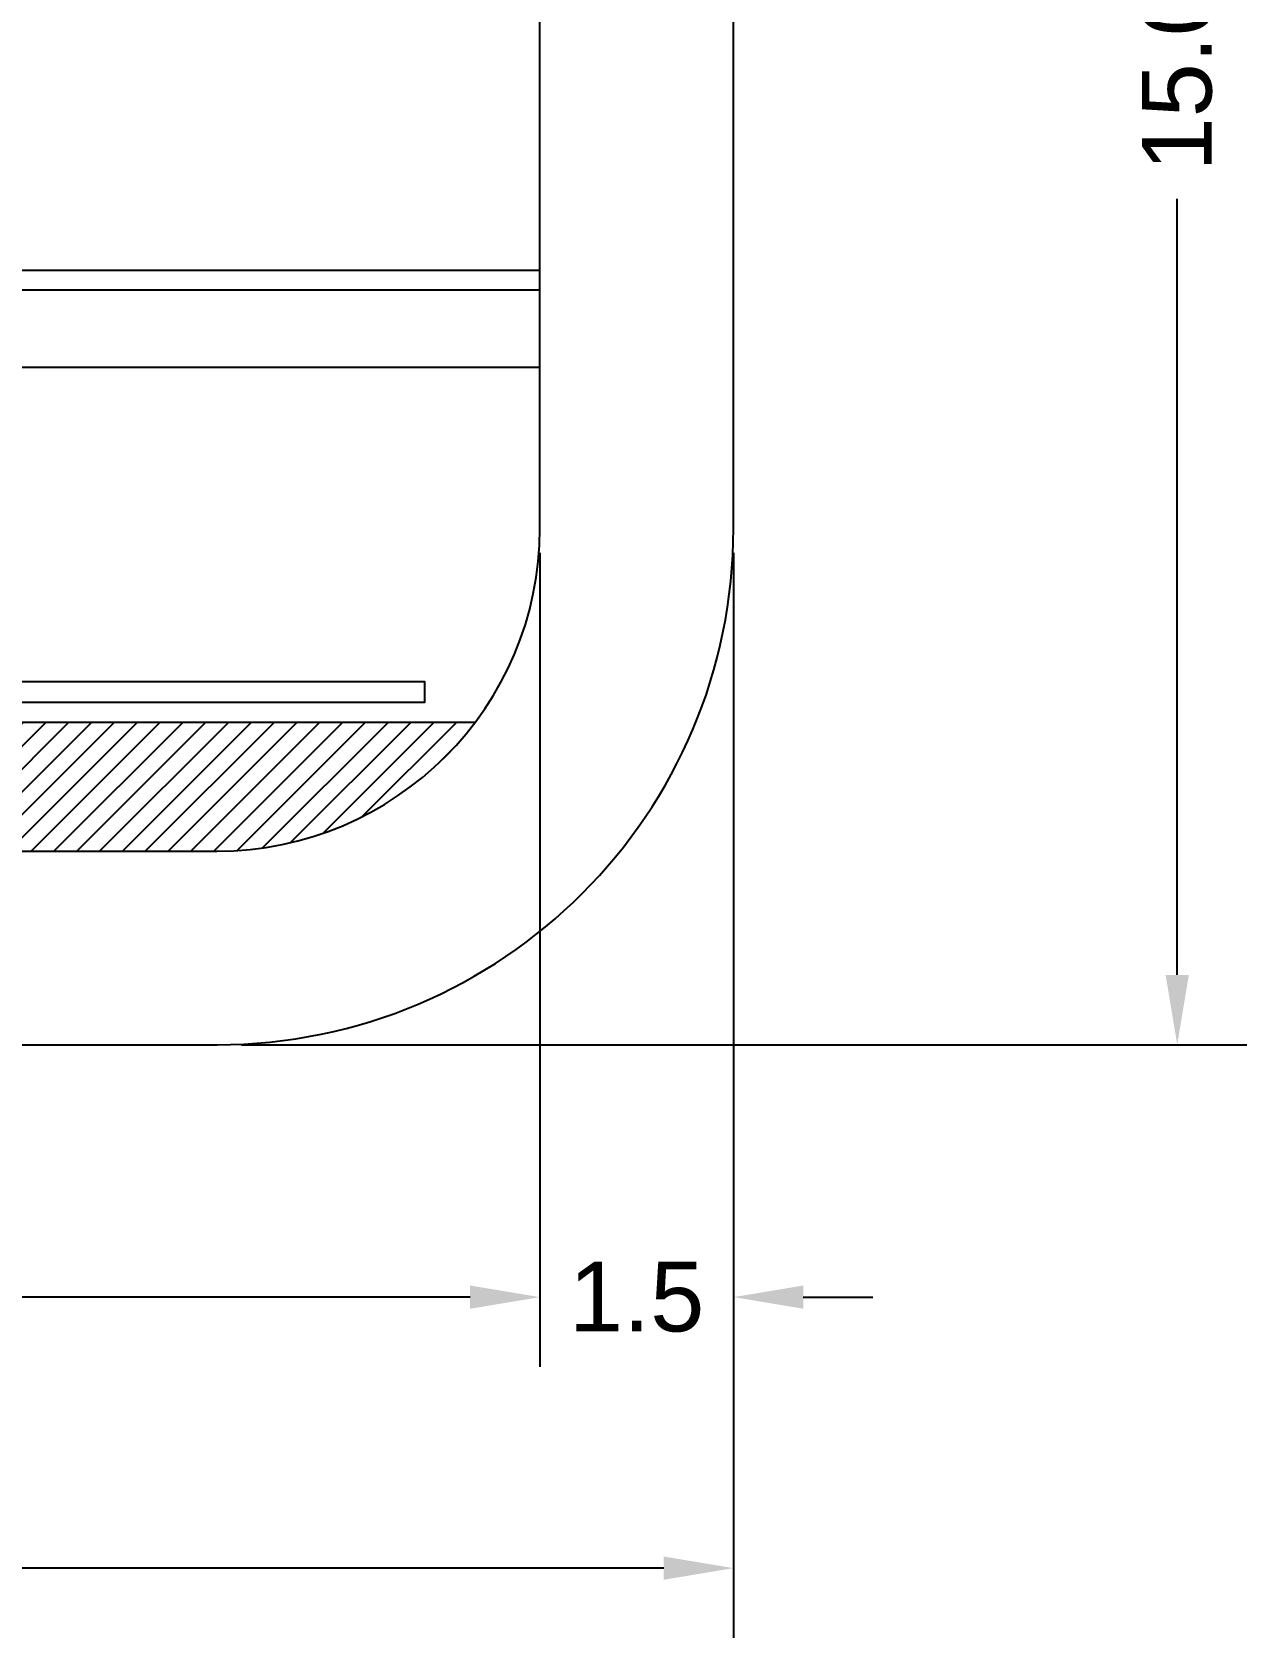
# Model space of a CAD drawing. Header units: inches. Extents: x -6 to 110, y -5 to 21.
# Drawn here: x 59.57 to 68.98, y -4.6 to 7.85 of the extents above; entities that cross this region are included whole.
import ezdxf

# ---------------------------------------------------------------- set-up
doc = ezdxf.new("R2010")
doc.units = ezdxf.units.IN
doc.header["$MEASUREMENT"] = 0
doc.layers.add('Bamboo', color=2, linetype='Continuous')
doc.layers.add('dims', color=1, linetype='Continuous')
doc.styles.get("Standard").update_dxf_attribs({"font": 'arial.ttf'})
doc.dimstyles.get("Standard").update_dxf_attribs({"dimscale": 3, "dimtxt": 0.18, "dimasz": 0.18, "dimexe": 0.18, "dimexo": 0.0625, "dimgap": 0.09, "dimtad": 0, "dimdec": 1, "dimzin": 0, "dimdsep": 46, "dimtxsty": 'Standard', "dimcen": 0.09, "dimadec": 0, "dimazin": 0, "dimtfac": 1, "dimtdec": 1, "dimtofl": 0, "dimtmove": 0, "dimatfit": 3, "dimfxl": 1, "dimtolj": 1, "dimtzin": 0, "dimarcsym": 0})

# ---------------------------------------------------------------- blocks, each defined once
blk = doc.blocks.new('*D19')
at = {"layer": 'Defpoints', "color": 0, "transparency": 16777216}
for p in [(40, 4), (65, 4), (65, -4.056)]:
    blk.add_point(p, dxfattribs=at)
at = {"layer": 'dims', "color": 0, "lineweight": -2, "transparency": 16777216}
for p, q in [((40, 3.812), (40, -4.596)), ((65, 3.812), (65, -4.596)), ((40.54, -4.056), (51.772, -4.056)), ((64.46, -4.056), (53.722, -4.056))]:
    blk.add_line(p, q, dxfattribs=at)
at = {"layer": 'dims', "color": 0, "transparency": 16777216}
for points in [[(40.54, -3.966), (40.54, -4.146), (40, -4.056)], [(64.46, -3.966), (64.46, -4.146), (65, -4.056)]]:
    blk.add_solid(points, dxfattribs=at)
at = {"layer": 'dims', "color": 0, "transparency": 16777216, "insert": (52.747, -4.056), "char_height": 0.54, "attachment_point": 5}
blk.add_mtext('\\A1;25.0', dxfattribs=at)
blk = doc.blocks.new('*D20')
at = {"layer": 'Defpoints', "color": 0, "transparency": 16777216}
for p in [(65, 15), (61, 0), (68.438, 0)]:
    blk.add_point(p, dxfattribs=at)
at = {"layer": 'dims', "color": 0, "lineweight": -2, "transparency": 16777216}
for p, q in [((65.188, 15), (68.978, 15)), ((68.438, 14.46), (68.438, 8.445)), ((68.438, 0.54), (68.438, 6.555)), ((61.188, 0), (68.978, 0))]:
    blk.add_line(p, q, dxfattribs=at)
at = {"layer": 'dims', "color": 0, "transparency": 16777216}
for points in [[(68.348, 14.46), (68.528, 14.46), (68.438, 15)], [(68.348, 0.54), (68.528, 0.54), (68.438, 0)]]:
    blk.add_solid(points, dxfattribs=at)
at = {"layer": 'dims', "color": 0, "transparency": 16777216, "insert": (68.438, 7.5), "char_height": 0.54, "attachment_point": 5, "rotation": 90}
blk.add_mtext('\\A1;15.0', dxfattribs=at)
blk = doc.blocks.new('*D23')
at = {"layer": 'Defpoints', "color": 0, "transparency": 16777216}
for p in [(63.5, 4), (65, 4), (65, -1.956)]:
    blk.add_point(p, dxfattribs=at)
at = {"layer": 'dims', "color": 0, "lineweight": -2, "transparency": 16777216}
for p, q in [((63.5, 3.812), (63.5, -2.496)), ((65, 3.812), (65, -2.496)), ((62.96, -1.956), (62.42, -1.956)), ((65.54, -1.956), (66.08, -1.956))]:
    blk.add_line(p, q, dxfattribs=at)
at = {"layer": 'dims', "color": 0, "transparency": 16777216}
for points in [[(62.96, -1.866), (62.96, -2.046), (63.5, -1.956)], [(65.54, -1.866), (65.54, -2.046), (65, -1.956)]]:
    blk.add_solid(points, dxfattribs=at)
at = {"layer": 'dims', "color": 0, "transparency": 16777216, "insert": (64.25, -1.956), "char_height": 0.54, "attachment_point": 5}
blk.add_mtext('\\A1;1.5', dxfattribs=at)
blk = doc.blocks.new('*D24')
at = {"layer": 'Defpoints', "color": 0, "transparency": 16777216}
for p in [(41.5, 4), (63.5, 4), (63.5, -1.956)]:
    blk.add_point(p, dxfattribs=at)
at = {"layer": 'dims', "color": 0, "lineweight": -2, "transparency": 16777216}
for p, q in [((41.5, 3.812), (41.5, -2.496)), ((63.5, 3.812), (63.5, -2.496)), ((42.04, -1.956), (51.525, -1.956)), ((62.96, -1.956), (53.475, -1.956))]:
    blk.add_line(p, q, dxfattribs=at)
at = {"layer": 'dims', "color": 0, "transparency": 16777216}
for points in [[(42.04, -1.866), (42.04, -2.046), (41.5, -1.956)], [(62.96, -1.866), (62.96, -2.046), (63.5, -1.956)]]:
    blk.add_solid(points, dxfattribs=at)
at = {"layer": 'dims', "color": 0, "transparency": 16777216, "insert": (52.5, -1.956), "char_height": 0.54, "attachment_point": 5}
blk.add_mtext('\\A1;22.0', dxfattribs=at)

msp = doc.modelspace()

# ---------------------------------------------------------------- hatches: boundary and pattern name
at = {"layer": 'dims'}
h = msp.add_hatch(dxfattribs=at)
h.set_pattern_fill('ANSI31', color=256)
h.set_pattern_definition([(45, (-10, 0), (-0.08838835, 0.08838835), [])])
h.paths.add_polyline_path([(42, 2.5, 0.236068), (44, 1.5), (61, 1.5, 0.236068), (63, 2.5)])

# ---------------------------------------------------------------- linework, layer by layer
for p, q in [((65, 4), (65, 15)), ((63.5, 4), (63.5, 13.615)), ((41.5, 6), (63.5, 6)), ((41.5, 5.85), (63.5, 5.85)), ((41.5, 5.25), (63.5, 5.25)), ((42, 2.5), (63, 2.5)), ((44, 1.5), (61, 1.5)), ((44, 0), (61, 0))]:
    msp.add_line(p, q)
for radius in [4, 2.5]:
    msp.add_arc((61, 4), radius, 270, 0)
at = {"layer": 'Bamboo'}
msp.add_lwpolyline([(42.167, 2.655), (62.61, 2.655), (62.61, 2.812), (42.167, 2.812)], close=True, dxfattribs=at)

# ---------------------------------------------------------------- dimensions: what is measured, and where the dimension line sits
at = {"layer": 'dims'}
dim = msp.add_linear_dim(base=(68.438, 0), p1=(65, 15), p2=(61, 0), angle=90, dimstyle='Standard', dxfattribs=at)
dim.commit()
dim.dimension.update_dxf_attribs({"geometry": '*D20', "text_midpoint": (68.438, 7.5)})
dim = msp.add_linear_dim(base=(65, -4.056), p1=(40, 4), p2=(65, 4), dimstyle='Standard', dxfattribs=at)
dim.commit()
dim.dimension.update_dxf_attribs({"geometry": '*D19', "text_midpoint": (52.747, -4.056), "dimtype": 160})
for base, p1, p2, picture, middle in [((63.5, -1.956), (41.5, 4), (63.5, 4), '*D24', (52.5, -1.956)), ((65, -1.956), (63.5, 4), (65, 4), '*D23', (64.25, -1.956))]:
    dim = msp.add_linear_dim(base=base, p1=p1, p2=p2, dimstyle='Standard', dxfattribs=at)
    dim.commit()
    dim.dimension.update_dxf_attribs({"geometry": picture, "text_midpoint": middle})

doc.saveas('drawing.dxf')
